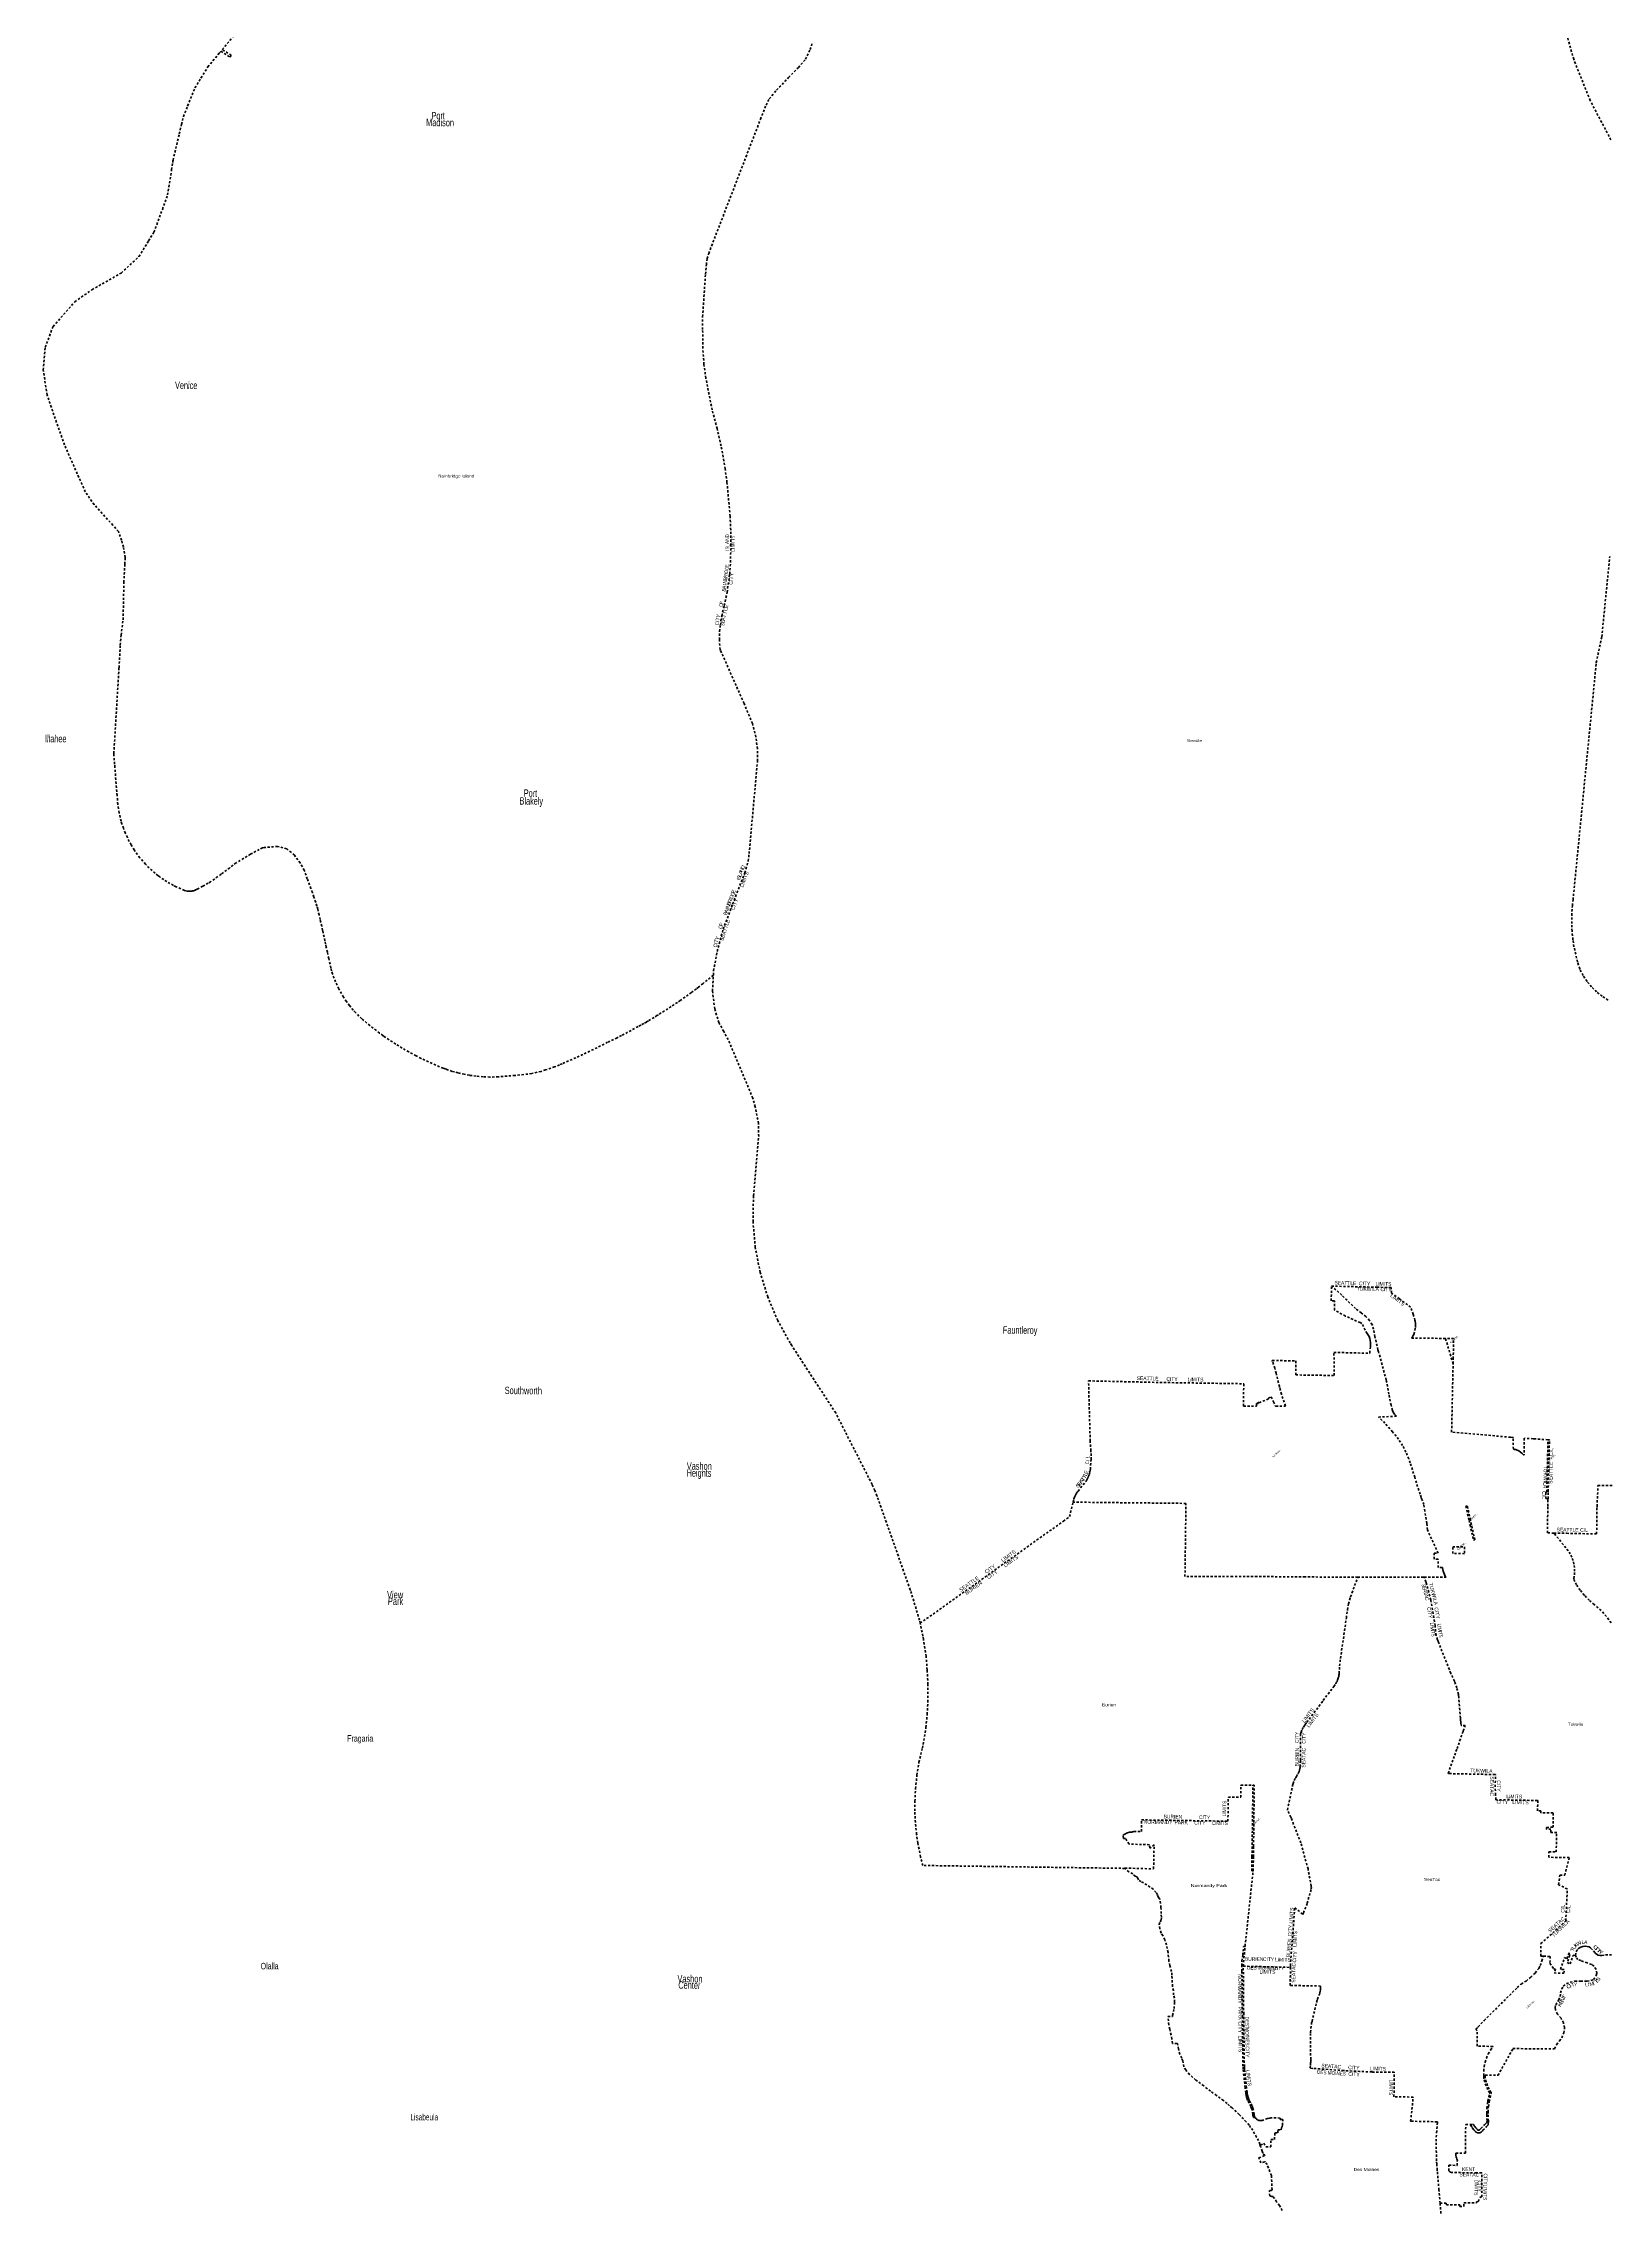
# Model space of a CAD drawing. Header units: feet. Extents: x -903180 to 1023491, y -707744 to 564635.
# Drawn here: x -397339 to -312339, y -35986 to 81711 of the extents above; entities that cross this region are included whole.
import ezdxf
from ezdxf.enums import TextEntityAlignment as Align

# ---------------------------------------------------------------- set-up
doc = ezdxf.new("R2010")
doc.units = ezdxf.units.FT
doc.header["$LTSCALE"] = 80
doc.linetypes.add('SHORT_DASHED', pattern=[2.7, 1.5, -1.2])
doc.layers.add('13', color=7, linetype='SHORT_DASHED', lineweight=40)
for name, color, linetype in [('15', 7, 'Continuous'), ('16', 7, 'Continuous'), ('36', 7, 'Continuous')]:
    doc.layers.add(name, color=color, linetype=linetype)

msp = doc.modelspace()

# ---------------------------------------------------------------- linework, layer by layer
at = {"layer": '13'}
for p, q in [((-387684.08, 81280.62), (-387182.16, 80961.44)), ((-386858.35, 37164.04), (-387023.44, 37036.43)), ((-320689.54, 9941.6), (-321104.73, 11315.32)), ((-332096.79, -22806.35), (-331999.4, -21713.76))]:
    msp.add_line(p, q, dxfattribs=at)
for points in [[(-387182.16, 80961.44), (-387120.72, 81059.27), (-387608.89, 81371.48), (-384163.68, 85524.71), (-383945.91, 85729.51), (-383685.84, 85929.12), (-383406.33, 86100.45), (-383110.44, 86241.62), (-382801.41, 86351.09), (-382482.64, 86427.66), (-382157.61, 86470.49), (-381829.88, 86479.11), (-372003.53, 86237.54), (-371253.8, 86217.92), (-368438.32, 86164.04), (-355007.45, 85896.93), (-354986.13, 85896.5)], [(-312108.03, 76458.2), (-313234.77, 78596.43), (-314131.83, 80840.72), (-314789.39, 83166.49)], [(-387023.44, 37036.43), (-387203.53, 36901.31), (-387667.48, 36556.72), (-387855.72, 36416.09), (-388031.25, 36287.37), (-388242.53, 36135.62), (-388370.4, 36064.11), (-388555.82, 35959.67), (-388667.38, 35895.64), (-388862.34, 35785.51), (-388931.47, 35752.94), (-389007, 35718.55), (-389065.89, 35691.47), (-389075.4, 35686.35), (-389123.31, 35664.4), (-389175.25, 35649.03), (-389218.41, 35638.78), (-389269.62, 35630), (-389327.42, 35623.42), (-389428.37, 35623.42), (-389511.04, 35631.47), (-389596.63, 35649.76), (-389655.05, 35669.71), (-389859.66, 35750.9), (-390107.81, 35863.38), (-390265.07, 35942.88), (-390453.61, 36045.22), (-390631.17, 36149.25), (-390791.81, 36252.44), (-391007.41, 36404.67), (-391103.8, 36476.56), (-391265.29, 36602.58), (-391584.04, 36890.99), (-391778.93, 37087.19), (-392084.99, 37435.65), (-392394.45, 37867), (-392563.54, 38141.03), (-392664.59, 38329.63), (-392769.43, 38538.54), (-392875.11, 38769.44), (-392983.76, 39052.77), (-393064.24, 39287.89), (-393104.35, 39426.45), (-393160.51, 39637.23), (-393214.25, 39883.85), (-393254.9, 40110.68), (-393286.99, 40343.93), (-393305.17, 40567.55), (-393321.75, 40835.04), (-393344.9, 41032.41), (-393447.53, 42359.95), (-393461.97, 42529.8), (-393504.9, 43059.19), (-393502.13, 43119.52), (-393490.72, 43326.95), (-393222.61, 47778.08), (-393150.85, 49007.62), (-393107.8, 49541.88), (-393000.05, 50379.13), (-392957.69, 52416.11), (-392907.18, 53407.2), (-392886.77, 53768.19), (-392985.19, 54341.65), (-393086.65, 54699.46), (-393252.42, 55175.99), (-393553.06, 55516.39), (-394575.38, 56637.06), (-395054.9, 57329.67), (-396187.7, 59885.71), (-397132.39, 62589.34), (-397338.74, 63955.05), (-397233.11, 65193.03), (-396806.29, 66324.07), (-395625.41, 67660.24), (-394692.32, 68318.83), (-393103.22, 69226.18), (-392138.75, 70120.49), (-391613.61, 70972.16), (-391324.82, 71446.84), (-390865.34, 72686.7), (-390577.63, 73466.87), (-390408.67, 74541.98), (-390363.71, 74843.69), (-390304.03, 75226.39), (-390292.88, 75302.61), (-390283.73, 75357.73), (-389948.81, 76785.1), (-389824.91, 77302.36), (-389721.42, 77735.28), (-389492.55, 78303.52), (-389095.45, 79288.23), (-388764.76, 79824.04), (-388393.37, 80425.13), (-387768.35, 81179.03), (-387684.08, 81280.62)], [(-360909.26, 31060.47), (-360909.26, 31060.56), (-360909.25, 31061.07), (-360909.25, 31061), (-360895.75, 31305.18), (-360704.83, 32354.4), (-360377.14, 33552.97), (-359860.06, 34924.42), (-359199.83, 36622.44), (-359010.24, 37266.74), (-358964.7, 37667.11), (-358509.8, 42692.27), (-358510.93, 43365.25), (-358595.08, 43999), (-358784.4, 44742.91), (-359238.84, 45824.7), (-360519.59, 48718.63), (-360531.49, 48757.82), (-360562.79, 48975.56), (-360574.84, 49287.68), (-360566.81, 49740.75), (-360528.65, 50095.14), (-360456.37, 50582.44), (-360313.8, 51150.24), (-360163.22, 51865.06), (-360020.64, 52855.75), (-359974.46, 53490.06), (-359962.41, 54404.29), (-359958.39, 55040.63), (-359996.54, 56007.25), (-360167.23, 57841.88), (-360265.62, 58578.96), (-360488.52, 59829.63), (-360707.4, 60770.17), (-360974.49, 61781.21), (-361315.88, 63511.26), (-361418.3, 64254.42), (-361480.57, 65122.43), (-361490.62, 66151.56), (-361490.63, 66854.43), (-361336.03, 69170.44), (-361287.84, 69679.95), (-361245.66, 70014.27), (-361161.32, 70290.15), (-358347.68, 77582.1), (-358040.39, 78357.43), (-357865.65, 78699.77), (-357472, 79162.87), (-356815.24, 79851.47), (-356287.02, 80401.15), (-355903.39, 80844.12), (-355644.3, 81365.69), (-355523.77, 81760.42)], [(-312261.34, 29710.07), (-312586.4, 29916.33), (-312888.11, 30155.43), (-313163.17, 30424.77), (-313408.58, 30721.38), (-313621.64, 31042.02), (-313789.55, 31363.17), (-313798.86, 31380.98), (-313805.9, 31403.17), (-313923.56, 31774.09), (-314117.57, 32604.9), (-314174.88, 32987), (-314223.68, 33451.43), (-314242.57, 33862.4), (-314240.72, 34304.42), (-314205.03, 34844.98), (-314168.51, 35154.52), (-312909.7, 48015.47), (-312908.4, 48028.69), (-312902.68, 48055.47), (-312605.09, 49449.44), (-312172.76, 53816.98)], [(-360909.26, 31060.47), (-361470.12, 30608.07), (-361715.19, 30406.42), (-361833.76, 30318.43), (-362101.56, 30124.68), (-362445.45, 29872.61), (-362706.33, 29683.81), (-362860.41, 29580.94), (-363202.5, 29357.94), (-363564.1, 29119.54), (-363896.94, 28910.93), (-363976.31, 28862.11), (-364133.99, 28765.52), (-364437.55, 28581.06), (-364547.6, 28514.01), (-364690.33, 28436.29), (-364828.89, 28360.76), (-364859.64, 28343.93), (-365001.34, 28266.42), (-365896.56, 27778.91), (-366138.74, 27659.71), (-366655.37, 27411.04), (-367232.51, 27119.79), (-368391.28, 26573.09), (-368987.1, 26310.02), (-369126.81, 26246.31), (-369280.9, 26184.65), (-369541.32, 26070.59), (-370037.53, 25910.06), (-370279.01, 25832.1), (-370779.36, 25720.72), (-371214.99, 25655.98), (-371697.24, 25608.64), (-372599.52, 25532.6), (-373059.05, 25523.28), (-373420.15, 25537.26), (-373811.53, 25569.89), (-374169.14, 25618.81), (-374452.19, 25671.25), (-374794.66, 25749.32), (-374981.61, 25799.42), (-375103.92, 25833.21), (-375367.17, 25924.1), (-375491.81, 25967.21), (-375596.64, 26006.83), (-375799.33, 26087.23), (-376795.85, 26535.83), (-377071.92, 26679.15), (-377472.63, 26891.22), (-377830.24, 27099.78), (-378177.36, 27308.36), (-378780.75, 27717.35), (-378875.68, 27781.44), (-379060.31, 27915.44), (-379584.49, 28320.94), (-380024.8, 28686.82), (-380367.91, 29032.69), (-380483.38, 29156.9), (-380688.26, 29404.07), (-380850.91, 29628.88), (-381020.16, 29872.47), (-381275.95, 30316.01), (-381454.51, 30697.33), (-381616.03, 31130.58), (-381668.19, 31293.64), (-381703.01, 31446.31), (-381821.37, 31965.14), (-381894.83, 32311.34), (-381953.22, 32591.02), (-381988.75, 32758.36), (-382024.83, 32933.9), (-382119.5, 33349.37), (-382152.94, 33494.61), (-382204.04, 33720.28), (-382284.93, 34085.52), (-382341.77, 34337.03), (-382385.48, 34534.41), (-382412.81, 34667.82), (-382463.1, 34816), (-382528.96, 35015.57), (-382629.53, 35307.54), (-382711.52, 35553.58), (-382791.3, 35770.1), (-382984.79, 36293.89), (-383147.12, 36763.01), (-383372.31, 37163.24), (-383496.93, 37327.27), (-383688.32, 37583.33), (-384103.65, 37935.74), (-384600.36, 38062.01), (-385324.27, 37998.45), (-385423.68, 37989.9), (-385593.95, 37899.66), (-386070.45, 37633.18), (-386858.35, 37164.04)], [(-349663.32, -4164.77), (-349703.63, -3995.91), (-350187.93, -2384.98), (-350193.9, -2365.11), (-350201.05, -2344.98), (-352001.44, 2723.73), (-352005.68, 2743.73), (-352014, 2763.73), (-352117.7, 3013), (-352126.02, 3033), (-352131.67, 3053), (-352275.73, 3379.92), (-354258.28, 7263.96), (-356622.96, 10899.49), (-356635.56, 10918.86), (-356648.68, 10939.49), (-356732.29, 11070.98), (-357408.61, 12287.98), (-357954.02, 13569), (-358362.54, 14900.02), (-358629.68, 16266.45), (-358752.54, 17653.31), (-358730.08, 19025.43), (-358729.75, 19045.43), (-358726.31, 19065.43), (-358444.2, 22300.69), (-358455.01, 23001.89), (-358634.09, 23908.73), (-358762.67, 24375.74), (-360098.46, 27557.79), (-360346.01, 28004.18), (-360605.21, 28482.96), (-360836.73, 29229.33), (-360956.68, 30197.9), (-360909.25, 31059.79), (-360909.26, 31060.47)], [(-341352.38, 2417.46), (-341318.57, 2555.84), (-341315.77, 2575.84), (-341308.85, 2595.84), (-341276.4, 2689.6), (-341225.35, 2798.62), (-341163.18, 2901.7), (-341108.64, 2975.72), (-341078.17, 3019.37), (-340677.03, 3526.34), (-340660.78, 3546.88), (-340648.05, 3566.34), (-340585.46, 3662.01), (-340522.29, 3784.96), (-340472.32, 3913.84), (-340436.1, 4047.23), (-340414.02, 4183.68), (-340412.91, 4194.28), (-340372.49, 4746.46), (-340366, 4938.22), (-340379.58, 5129.6), (-340379.85, 5131.73), (-340386.47, 5211.96), (-340420.42, 5732.22), (-340510.23, 9008.28), (-336628.92, 8922.7), (-332097.13, 8853.81), (-332074.01, 8853.46), (-332074.19, 8833.51), (-332085.02, 7641.36), (-331392.15, 7641.36), (-331370.12, 7641.36), (-331370.45, 7661.36), (-331372.39, 7777.09), (-331292.81, 7777.73), (-331293.57, 7847.07), (-331241.51, 7819.04), (-330700.98, 8035.57), (-330721.16, 8075.18), (-330583.93, 8135), (-330471.63, 7914.61), (-330461, 7893.76), (-330452.56, 7874.61), (-330358.65, 7661.52), (-330349.76, 7641.36), (-330329.83, 7641.36), (-329796.69, 7641.36), (-330022.68, 8286.39), (-330124.77, 8655.41), (-330133.92, 8688.45), (-330135.55, 8695.41), (-330296.62, 9380.33), (-330301.31, 9400.3), (-330306.94, 9420.33), (-330385.38, 9699.45), (-330510.63, 10067.69), (-330521.58, 10097.14), (-330528.99, 10117.05), (-330515.32, 10116.85), (-329244.89, 10098.44), (-329247.66, 9333.17), (-327160.6, 9299.79), (-327166.16, 10557.6), (-325240.85, 10511.66), (-325220.85, 10511.18), (-325219.41, 10531.22), (-325203.79, 10748.41), (-325184.64, 10873.41), (-325175.18, 10984.4), (-325177.36, 11095.76), (-325191.18, 11206.28), (-325216.48, 11314.76), (-325252.97, 11419.99), (-325280.91, 11482.81), (-325364.64, 11592.88), (-325470.62, 11769.74), (-325654.32, 12129.07), (-325736.51, 12173.68), (-326547.81, 12533.65), (-327136.67, 12852.94), (-327136.25, 13352.19), (-327314.09, 13359.2), (-327303.22, 14159.18)], [(-322254.47, -1666.03), (-321098.88, -1665.72), (-321071.07, -1665.71), (-321085.06, -1645.71), (-321112.39, -1606.67), (-321161.98, -1520.41), (-321202.29, -1429.45), (-321232.87, -1334.77), (-321253.38, -1237.41), (-321261.54, -1158.44), (-321263.31, -1141.33), (-321283.61, -1141.14), (-321505.06, -1139.15), (-321501.61, -679.16), (-321721.6, -677.19), (-321719.16, -352.2), (-321496.95, -354.19), (-322082.05, 906.1), (-322081.97, 917.37), (-322123.86, 1264.22), (-322228.16, 1925.26), (-322284.47, 2284.15), (-322377.25, 2539.45), (-322431.46, 2673.92), (-322488.81, 2851.69), (-322774.85, 3767.29), (-323020.37, 4548.08), (-323101.2, 4769.46), (-323254.81, 5140.9), (-323432.74, 5492.76), (-323657.98, 5837.16), (-323784.31, 6001.5), (-323984.97, 6240.72), (-324393.61, 6710.32), (-324746.53, 7042.6), (-323775.99, 7088.84), (-323811.6, 7120.67), (-323871.94, 7193.73), (-323913.22, 7254.09), (-323941.8, 7304.92), (-323983.09, 7403.4), (-324065.59, 7686.17), (-324184.53, 8281.08), (-324323.29, 9054.46), (-324739.59, 10581.4), (-324779.24, 10700.38), (-324937.83, 11414.28), (-325017.13, 11810.89), (-325096.42, 12068.68), (-325235.19, 12286.81), (-325433.43, 12504.95), (-325691.14, 12703.25), (-325988.49, 12941.22), (-326305.67, 13238.67), (-326741.8, 13674.94), (-327303.22, 14159.18)], [(-321104.73, 11315.32), (-322924.03, 11338.58), (-322941.29, 11338.8), (-322925.56, 11358.84), (-322889.02, 11409.2), (-322852.88, 11471.9), (-322823.49, 11538.03), (-322735.62, 11910.41), (-322731.81, 11997.7), (-322737.53, 12128.73), (-322756.92, 12258.44), (-322763.42, 12303.75), (-322853.58, 12631.45), (-323008.06, 13020.5), (-323170.82, 13137.91), (-323604.92, 13474.86), (-324031.04, 13775.51), (-324058.52, 14081.27), (-324807.7, 14099.26), (-327303.22, 14159.18)], [(-320689.54, 9941.6), (-320684.42, 10173.79), (-320683.98, 10193.79), (-320683.53, 10213.79), (-320659.38, 11309.62), (-321104.73, 11315.32)], [(-315534.2, 5808.61), (-316292.78, 5859.68), (-316309.86, 5860.83), (-316332.78, 5862.02), (-316824.12, 5887.41), (-316832.19, 5001.88), (-316832.39, 4980.72), (-316854.44, 4993.14), (-316861.54, 4997.14), (-316889.75, 5016.96), (-316915.74, 5039.62), (-316921.25, 5045.54), (-316938.46, 5064.06), (-316960.17, 5082.93), (-317023, 5137.54), (-317108.11, 5198.13), (-317128.32, 5212.52), (-317148.11, 5222.59), (-317209.29, 5249.41), (-317275.94, 5270.64), (-317344.43, 5284.78), (-317394.04, 5289.7), (-317412.84, 5291.56), (-317413.31, 5311.68), (-317427.55, 5916.47), (-317428.01, 5936.11), (-317453.31, 5937.82), (-317567.28, 5945.49), (-320771.4, 6227.61), (-320689.54, 9941.6)], [(-315529.32, 2604.71), (-315549.41, 2605.26), (-315639.55, 2607.71), (-315648.73, 2976.35), (-315594.11, 2975.52), (-315534.2, 5808.61)], [(-315529.32, 2604.71), (-315520.07, 2981.72), (-315519.76, 2994.42), (-315451.34, 5784.17), (-315450.88, 5803), (-315488.18, 5805.52), (-315534.2, 5808.61)], [(-349663.32, -4164.77), (-341877.48, 1384.6), (-341544, 1633.34), (-341352.38, 2417.46)], [(-325876.09, -1668.17), (-328734.27, -1646.09), (-331343.68, -1625.45), (-332678.34, -1626.95), (-335268.06, -1629.81), (-335214.63, 2350.11), (-341352.38, 2417.46)], [(-315206.05, 736.96), (-315565.19, 744.21), (-315539.22, 2201.03), (-315529.9, 2581.08), (-315529.32, 2604.71)], [(-315206.05, 736.96), (-314520.25, 723.13), (-312887.47, 690.18), (-312866.3, 2143.42), (-312865.87, 2172.94), (-312865.39, 2183.42), (-312812.18, 3316.88), (-310778.54, 3355.45)], [(-312100.35, -4149.46), (-312352.06, -3797.86), (-312639.14, -3474.49), (-312963.56, -3178.98), (-313012.32, -3143.26), (-313284.31, -2917.21), (-313533.82, -2661.07), (-313556.2, -2637.28), (-313780.79, -2369.21), (-313976.14, -2079.14), (-314140.65, -1769.2), (-314129.77, -1724.05), (-314096.57, -1531.42), (-314083.67, -1336.38), (-314091.24, -1141.06), (-314119.18, -947.61), (-314167.19, -758.13), (-314234.75, -574.71), (-314321.1, -399.35), (-314425.31, -233.98), (-315206.05, 736.96)], [(-329297.17, -19625.89), (-328848.29, -19995.85), (-328836.34, -19947.53), (-328832.58, -19932.32), (-328823.12, -19907.53), (-328621.76, -19380.29), (-328401.52, -18598.78), (-328399.04, -18578.36), (-328397.21, -18535.79), (-328399.83, -18493.27), (-328406.88, -18451.26), (-328577.8, -17521.46), (-328967.26, -16101.92), (-329495.16, -14750.86), (-329502.95, -14730.9), (-329511.95, -14710.86), (-329692.97, -14307.39), (-329425.39, -13024.07), (-329420.94, -13002.73), (-329415.81, -12984.07), (-329386.18, -12876.34), (-329325.83, -12716.4), (-329259.95, -12585.29), (-329248.67, -12562.84), (-329239.24, -12545.29), (-329209.39, -12489.72), (-329130.79, -12344.53), (-329119.84, -12324.31), (-329108.51, -12304.53), (-329103.33, -12295.5), (-329067.81, -12221.75), (-329040.19, -12144.7), (-329020.78, -12065.18), (-329012.8, -12006.28), (-329009.84, -11984.47), (-329008.88, -11966.28), (-328989.44, -11598.09), (-328978.78, -10176.38), (-328978.69, -10163.77), (-328970.08, -10136.38), (-328954.39, -10086.46), (-328897.34, -9944.45), (-328825.76, -9809.18), (-328754.04, -9702.39), (-328740.5, -9682.22), (-328725.74, -9662.39), (-328641.18, -9548.76), (-327851.39, -8495.26), (-327749.41, -8359.14), (-327177.81, -7594.7), (-327073.54, -7449.37), (-327058.95, -7429.03), (-327046.07, -7409.37), (-327024.92, -7376.08), (-326999.41, -7324.75), (-326986.85, -7291.04), (-326979.37, -7270.96), (-326973.02, -7251.04), (-326937.49, -7139.55), (-326924.75, -7099.55), (-326909.39, -7050.54), (-326895.68, -6982.68), (-326891.03, -6933.76), (-326889.16, -6914.12), (-326887.93, -6893.76), (-326863.22, -6485.11), (-326812.57, -6073.97), (-326492.46, -3875.49), (-326439.82, -3475.61), (-326437.19, -3455.64), (-326433.57, -3435.61), (-326374.92, -3111.19), (-326269.94, -2745.31), (-326262.77, -2725.44), (-325968.81, -1911.98), (-325876.09, -1668.17)], [(-325876.09, -1668.17), (-322326.83, -1666.49), (-322274.47, -1666.47), (-322254.47, -1666.03)], [(-315791.21, -22265.46), (-315815.31, -22263.98), (-315921.05, -22260.99), (-315913.79, -21576.44), (-314564.56, -20340.41), (-314481.17, -18608.65), (-314954.27, -18376.89), (-314887.81, -17850.11), (-314624.16, -17858.61), (-314373.27, -16904.21), (-315488.48, -16885.85), (-315481.75, -16590.68), (-315084.49, -16596.68), (-315058.98, -15537.8), (-315369.41, -15529.3), (-315371.54, -15359.2), (-315611.81, -15359.2), (-315611.16, -15258.01), (-315256.89, -15256.94), (-315255.66, -14477.86), (-315919.05, -14475.74), (-315915.58, -14354.52), (-316096.38, -14352.39), (-316087.56, -13818.91), (-316089.04, -13798.91), (-316109.04, -13798.55), (-318365.32, -13758.13), (-318384.59, -13496.57), (-318397.98, -13061.29), (-318385.82, -12414.94), (-318385.36, -12390.65), (-318405.44, -12390.22), (-320938.34, -12336.5), (-320958.27, -12336.08), (-320951.34, -12316.08), (-320814.22, -11920.58), (-320604.65, -11330.62), (-320477.66, -10973.14), (-320151.22, -10054.21), (-320141.73, -10027.49), (-320136.9, -10014.21), (-320027.67, -9714.02), (-320219.06, -9719.82), (-320238.66, -9720.42), (-320243.87, -9700.43), (-320265.23, -9600.97), (-320274.99, -9509.91), (-320276.65, -9494.36), (-320278.78, -9469.91), (-320292.17, -9316.05), (-320383.48, -8161.73), (-320384.89, -8143.85), (-320388.55, -8121.73), (-320403.14, -8033.46), (-320486.35, -7681.4), (-320599.96, -7356.94), (-320606.15, -7339.25), (-320616.47, -7316.94), (-320814.28, -6889.39), (-321489.95, -5199.42), (-321501.23, -5160.3), (-321508.75, -5139.92), (-321536.89, -5063.64), (-321603.74, -4830.19), (-321642.3, -4611), (-321670.04, -4294.76), (-321767.88, -3649.4), (-321901.42, -2948.84), (-321905.11, -2929.45), (-321909.26, -2908.84), (-321952.03, -2696.11), (-322152.54, -1962.32), (-322157.72, -1943.36), (-322165.07, -1922.32), (-322247.48, -1686.46), (-322254.47, -1666.03)], [(-338535.48, -17488.12), (-349521.76, -17330.61), (-349639.88, -16863.14), (-349790.48, -16106.98), (-349856.53, -15633.71), (-349925.22, -14988.59), (-349959.37, -14365.08), (-349946.36, -13841.12), (-349918.4, -13155.62), (-349839.35, -12420.01), (-349728.38, -11719.37), (-349546.07, -10939.4), (-349497.19, -10755.65), (-349351.87, -9827.63), (-349283.36, -9117.26), (-349247.51, -8440.87), (-349242.23, -7483.77), (-349283.36, -6698.34), (-349344.81, -5960.37), (-349487.09, -5039.4), (-349521.84, -4865.52), (-349601.31, -4441.73), (-349663.32, -4164.77)], [(-338535.48, -17488.12), (-338553.56, -17472.6), (-338535.48, -17473.07), (-336972.17, -17513.83), (-336946.76, -16200.43), (-337172.73, -16389.18), (-337196.14, -16201.61), (-338302.69, -16167.97), (-338499.5, -15863.2), (-338604.09, -15857.71), (-338644.79, -15692.09), (-338627.58, -15682.67), (-338565.46, -15648.65), (-338499.2, -15603.51), (-338447.79, -15576.2), (-338393.81, -15554.41), (-338337.85, -15538.39), (-338280.51, -15528.3), (-338274, -15527.55), (-338219.55, -15524.2), (-338165.74, -15515.18), (-338113.18, -15500.59), (-338105.74, -15498.04), (-338043.59, -15484.66), (-337637.12, -15478.31), (-337633.24, -14850.53), (-332934.48, -14925.39), (-332909.2, -13610.44), (-332231.48, -13622.7), (-332228.7, -12961.68), (-331576.59, -12966.38)], [(-331561.8, -17616.09), (-331637.94, -17613.33), (-331626.96, -16855.83), (-331602.27, -15372.39), (-331576.59, -12966.38)], [(-331561.8, -17616.09), (-331544.56, -16854.76), (-331537.95, -16286.34), (-331501.59, -12967.2), (-331576.59, -12966.38)], [(-331180.5, -32546.45), (-331188.71, -32525.58), (-331205.29, -32483.41), (-331268.83, -32287.22), (-331370.67, -32094.52), (-331488.76, -31911.66), (-331582.55, -31719.07), (-331697.08, -31568.47), (-331773.77, -31444.58), (-331942.25, -31267.05), (-332318.79, -30865.13), (-332709.94, -30499.25), (-332851.35, -30396.59), (-332968.31, -30274.15), (-333179.23, -30108.11), (-333553.51, -29827.02), (-333878.17, -29592.94), (-334248.49, -29315.94), (-334680.51, -28991.76), (-335020.2, -28684.99), (-335226.03, -28446.54), (-335330.12, -28269.91), (-335391.93, -27954.95), (-335442.03, -27803.25), (-335547.57, -27588.35), (-335623.94, -27305.4), (-335668.71, -27025.04), (-335671.14, -27006.77), (-335691.37, -27006.78), (-335943.62, -27006.96), (-335977.51, -26756.23), (-336096.34, -26228.39), (-336148.15, -25993.37), (-336191.85, -25541.75), (-335958.77, -25534.44), (-335938.78, -25533.81), (-335938.22, -25513.61), (-335937.37, -25482.91), (-335857.46, -25111.55), (-335832.2, -24761.57), (-335837, -24540.03), (-335884.74, -24364.19), (-335899.49, -24134.46), (-335942.41, -23904.33), (-335977.7, -23291.76), (-335998.93, -23092.14), (-336084.85, -22774.83), (-336143.64, -22528.37), (-336185.03, -22056.65), (-336273.59, -21644.68), (-336362.17, -21371.63), (-336471.47, -21138.55), (-336564.08, -21002.36), (-336635.2, -20773.85), (-336669.95, -20535.78), (-336617.66, -20401.62), (-336553.68, -20293.79), (-336551.32, -20132.75), (-336556.66, -19947.44), (-336575.99, -19618.99), (-336598.79, -19389.14), (-336641.8, -19165.05), (-336714.81, -19065.37), (-336761.13, -18929.82), (-336839.65, -18793.82), (-336990.08, -18620.58), (-337161.46, -18503.41), (-337660.25, -18202.46), (-337793.9, -18120.05), (-337834.68, -18018.81), (-337889.94, -17943.53), (-337974.07, -17916.18), (-338111.16, -17793.45), (-338316.75, -17675.81), (-338535.48, -17488.12)], [(-331999.4, -21713.76), (-331563.93, -17636.06), (-331561.8, -17616.09)], [(-329537.23, -22869.8), (-329537.65, -22784.55), (-329297.17, -19625.89)], [(-331455.96, -31034.04), (-331475.36, -31032.5), (-331517.75, -31031.73), (-331537.27, -31031.38), (-331545.84, -31011.37), (-331553.56, -30993.35), (-331566.95, -30950.54), (-331575.79, -30906.56), (-331581.9, -30858.22), (-331636.42, -30569.77), (-331689.7, -30427.18), (-331774.32, -30252.45), (-331803.81, -30203.52), (-331864.53, -30083.38), (-331912.35, -29957.55), (-331946.75, -29827.4), (-331967.37, -29694.38), (-331995.59, -29413.98), (-332104.65, -28404.59), (-332115.19, -28243.75), (-332147.52, -25569.49), (-332170.4, -23079.39), (-332179.47, -22857.51), (-332180.72, -22781.9), (-332167.68, -22528.34), (-332127.41, -22206.17), (-332080.35, -21748.57), (-332078.21, -21727.81), (-332058.29, -21729.41), (-332024.08, -21732.15), (-332001.56, -21733.96), (-331999.4, -21713.76)], [(-319748.46, -31417.43), (-319736.26, -31437.42), (-319662.48, -31558.34), (-319649.12, -31580.24), (-319637.26, -31598.34), (-319631.11, -31607.73), (-319555.81, -31707.41), (-319470.51, -31798.68), (-319464.69, -31804.61), (-319446.51, -31820.72), (-319426.74, -31834.84), (-319405.6, -31846.81), (-319383.32, -31856.52), (-319360.16, -31863.84), (-319336.35, -31868.69), (-319312.17, -31871.04), (-319287.88, -31870.84), (-319263.74, -31868.11), (-319240.01, -31862.86), (-319216.97, -31855.17), (-319209.16, -31850.43), (-319163.7, -31818.9), (-319121.77, -31782.78), (-319106.22, -31766.25), (-319091.89, -31751.02), (-319067.86, -31726.25), (-318873.7, -31526.13), (-318816.3, -31467.09), (-318798.13, -31448.4), (-318792.23, -31427.09), (-318791.71, -31425.22), (-318777.37, -31356.03), (-318770.35, -31285.72), (-318770.71, -31215.06), (-318786.09, -30817.17), (-318787.07, -30735.26), (-318771.16, -30448.19), (-318725.34, -30164.36), (-318622.01, -29698.14), (-318618.58, -29682.68), (-318633.54, -29658.14), (-318732.09, -29493.81), (-318821.44, -29301.77), (-318890.22, -29101.44), (-318937.69, -28895.02), (-318949.98, -28752.01), (-318951.7, -28732.03), (-318933.99, -28732.15), (-318248.32, -28736.97), (-317434.79, -27285.09), (-315171.8, -27298.25), (-315067.22, -27072.49), (-314905.63, -26859.86), (-314786.56, -26698.27), (-314667.49, -26434.61), (-314633.47, -26153.94), (-314693, -25890.29), (-314820.58, -25635.14), (-315007.69, -25414.01), (-315126.76, -25175.87), (-315143.77, -25056.8), (-315109.75, -24903.71), (-314948.15, -24640.05), (-314871.61, -24452.94), (-314846.09, -24257.32), (-314786.56, -24044.7), (-314701.51, -23891.61), (-314522.9, -23764.03), (-314327.28, -23670.48), (-314063.63, -23627.95), (-313757.45, -23627.95), (-313408.74, -23619.45), (-313196.12, -23576.92), (-313060.04, -23534.4), (-312903.22, -23305.28), (-312881.43, -23185.69), (-312915.45, -22981.57), (-313026.55, -22801.35), (-313153.59, -22709.41), (-313400.24, -22624.36), (-313612.86, -22547.81), (-313748.94, -22496.78), (-313902.03, -22437.25), (-314004.09, -22318.18), (-314040.51, -22219.56)], [(-319748.46, -31417.43), (-319596.03, -31418.07), (-319574.86, -31418.15), (-319562.03, -31438.15), (-319536.46, -31478.01), (-319523.13, -31498.78), (-319509.48, -31518.01), (-319460.44, -31587.06), (-319388.24, -31669.02), (-319384.19, -31673.03), (-319363.76, -31693.24), (-319344.19, -31708.53), (-319341.84, -31709.96), (-319333.34, -31713.99), (-319324.46, -31717.11), (-319315.31, -31719.28), (-319305.98, -31720.49), (-319302.43, -31720.57), (-319282.18, -31719.16), (-319262.43, -31704.9), (-319249.88, -31695.84), (-319220.34, -31669.41), (-319216.78, -31665.55), (-319198.12, -31645.33), (-319178.95, -31625.55), (-318981.3, -31421.63), (-318899.5, -31337.48), (-318879.61, -31317.01), (-318863.96, -31297.48), (-318863.92, -31297.42), (-318857.7, -31286.5), (-318852.65, -31274.98), (-318848.83, -31263), (-318846.29, -31250.69), (-318845.41, -31241.79), (-318845.4, -31222.04), (-318846.19, -31201.79), (-318860.29, -30839.18), (-318861.06, -30819.25), (-318860.55, -30799.18), (-318853.53, -30523.92), (-318815.17, -30231.06), (-318802.65, -30168.54), (-318798.64, -30148.5), (-318794.22, -30128.54), (-318702.68, -29715.54), (-318698.69, -29697.54), (-318711.52, -29675.54), (-318810.47, -29505.76), (-318900.64, -29305.46), (-318969.37, -29096.83), (-319007.95, -28924.12), (-319011.95, -28906.22), (-319013.91, -28884.12), (-319025.76, -28750.32), (-319026.42, -28507.64), (-319001.71, -28266.22), (-318951.9, -28028.71), (-318877.54, -27797.7), (-318779.43, -27575.74), (-318658.66, -27365.24), (-318529.56, -27186.51), (-318515.13, -27166.54), (-318537.03, -27166.18), (-319377.46, -27152.36), (-319375.77, -26314.25), (-319454.52, -26246.66), (-319362.62, -26135.85), (-319344.43, -26113.81), (-319327.16, -26095.85), (-319003.97, -25759.66), (-317203.61, -23972.05), (-317022.32, -23807.92), (-317002.28, -23789.78), (-316982.32, -23777.11), (-316724.57, -23612.09), (-316468.4, -23407.38), (-316235.04, -23177.01), (-316043.01, -22942.99), (-316029.34, -22926.33), (-316018.07, -22902.99), (-315952.9, -22768.09), (-315858.89, -22521.01), (-315796.27, -22284.55), (-315791.21, -22265.46)], [(-315791.21, -22265.46), (-315775.31, -22265.88), (-315412.48, -22275.38), (-315426.29, -22646.41), (-315212.95, -22966.86), (-315113.73, -22971.72), (-315200.38, -23172.12), (-314661.37, -23192.32), (-314653.68, -22986.78), (-314851.15, -22975.98), (-314624.7, -22338.1), (-314500.85, -22396.04), (-314388.16, -22081.36), (-314348.45, -22211.87), (-314485.97, -22598.04), (-314328.63, -22677.77), (-314167.25, -22208.37), (-314040.51, -22219.56)], [(-314040.51, -22219.56), (-313993.73, -22028.2), (-313932.07, -21904.88), (-313849.15, -21819.83), (-313749.21, -21766.67), (-313638.65, -21734.78), (-313517.45, -21722.02), (-313398.38, -21726.27), (-313298.45, -21760.29), (-313192.13, -21843.22), (-313056.05, -21964.41), (-312975.25, -22072.85), (-312890.2, -22149.4), (-312794.52, -22208.93), (-312690.34, -22217.44), (-312598.65, -22216.11), (-312405.42, -22191.92), (-311137.45, -22176.27)], [(-331455.96, -31034.04), (-331464.65, -31012.86), (-331482.03, -30970.48), (-331483.25, -30967.25), (-331494.29, -30931.93), (-331497.57, -30915.64), (-331501.54, -30895.87), (-331504.1, -30875.64), (-331507.58, -30848.17), (-331560.82, -30566.42), (-331564.05, -30549.37), (-331572.62, -30526.42), (-331620.58, -30398.06), (-331700.85, -30232.31), (-331708.82, -30215.87), (-331723.02, -30192.31), (-331738.74, -30166.24), (-331795.91, -30053.1), (-331840.94, -29934.61), (-331873.34, -29812.05), (-331889.66, -29706.79), (-331892.75, -29686.83), (-331894.77, -29666.79), (-331920.99, -29406.2), (-332027.92, -28416.53), (-332029.97, -28397.53), (-332031.46, -28376.53), (-332038.66, -28275.11), (-332038.58, -28275.11), (-332074.92, -25403.45), (-332096.79, -22806.35), (-329537.23, -22869.8), (-329541.75, -23852.29)], [(-321395.95, -35691.81), (-321459.59, -34963.32), (-321551.18, -33928.48), (-321552.82, -33909.88), (-321554.01, -33888.48), (-321569.95, -33601.7), (-321571, -33582.85), (-321572.9, -33561.7), (-321589.01, -33382.81), (-321618.16, -32320.79), (-321590.56, -31858.43), (-321537.7, -31281.55), (-321536.06, -31260.44), (-321556.15, -31260.04), (-322977.78, -31231.97), (-322997.21, -31231.58), (-322857.7, -29919.66), (-323905.64, -29898.98), (-323885.17, -28571.96), (-325062.92, -28556.42), (-325088.83, -28556.08), (-325102.92, -28555.4), (-326588.92, -28483.43), (-326608.14, -28482.5), (-326628.92, -28481), (-328320.34, -28358.66), (-328470.53, -28347.83), (-328462.9, -28313.57), (-328439.95, -28166.11), (-328433.53, -28037.09), (-328432.53, -28017.05), (-328432.59, -27997.09), (-328432.97, -27870.69), (-328440.65, -26436.08), (-328440.77, -26415.04), (-328439.73, -26396.08), (-328428.21, -26184.83), (-328388.75, -25922.04), (-328385.58, -25900.89), (-328380.61, -25882.04), (-328360.45, -25805.46), (-328113.6, -24772.98), (-328073.77, -24637.81), (-328067.27, -24615.75), (-328060.42, -24597.81), (-327957.74, -24328.89), (-327950.76, -24310.61), (-327943.39, -24288.89), (-327931.19, -24252.94), (-327910.97, -24169.82), (-327899.54, -24085.04), (-327897.04, -23999.53), (-327893.98, -23882.43), (-329541.75, -23852.29)], [(-331180.5, -32546.45), (-331160.84, -32534.87), (-330983.1, -32430.15), (-330865.96, -32626), (-330598.05, -32626), (-330597.62, -32222.14), (-330398.18, -32222.01), (-330381.17, -31864.8), (-330219.57, -31864.8), (-330215.32, -31698.95), (-330031.4, -31704.27), (-330030.04, -31667.59), (-330029.29, -31647.47), (-330027.62, -31627.59), (-330023.99, -31584.48), (-329975.44, -31518.12), (-329959.25, -31446.91), (-329952.86, -31138.44), (-330000.35, -31136.08), (-330093.5, -31132.91), (-330093.06, -31057.54), (-330559.53, -31049.09), (-330577.99, -31048.76), (-330599.53, -31051.33), (-330657.35, -31058.25), (-330736.02, -31076.16), (-330745.4, -31078.83), (-330776.02, -31089.32), (-331023.32, -31174.06), (-331027.41, -31175.46), (-331063.32, -31186.38), (-331068.42, -31187.93), (-331105.69, -31195.12), (-331143.51, -31198.36), (-331181.46, -31197.64), (-331219.12, -31192.95), (-331256.09, -31184.36), (-331281, -31175.73), (-331298.84, -31168.95), (-331321, -31156.08), (-331337.75, -31146.36), (-331375.94, -31118.47), (-331411, -31086.75), (-331441.37, -31052.86), (-331455.96, -31034.04)], [(-321395.95, -35691.81), (-321168.91, -35686.96), (-321073.83, -35685.95), (-321056.82, -35767.81), (-320326.99, -35777.9), (-320326.99, -35867.2), (-320107.98, -35867.2), (-320102.13, -35660.5), (-319442.04, -35664.15), (-319412.57, -35664.16), (-319412.32, -35614.14), (-319321.92, -35595.32), (-319194.93, -35347.82), (-319135.99, -35348.16), (-319129.5, -34039.22), (-319414.83, -34035.44), (-320762.88, -34022.68), (-320776.91, -34020.55), (-320798.73, -34015.3), (-320819.87, -34007.81), (-320840.11, -33998.14), (-320859.24, -33986.41), (-320877.03, -33972.75), (-320893.3, -33957.3), (-320907.86, -33940.24), (-320920.56, -33921.75), (-320913.31, -33624.54), (-320468.92, -33633.04), (-320459.28, -33328.73), (-320460.9, -33325.53), (-320482.12, -33284.89), (-320507.66, -33223.28), (-320526.62, -33159.33), (-320538.78, -33093.76), (-320544.03, -33027.28), (-320542.3, -32960.61), (-320019.75, -32964.87), (-320004.53, -31416.34), (-319748.46, -31417.43)], [(-329986.09, -36090.4), (-330124.87, -35808.59), (-330285.01, -35611.04), (-330397.03, -35426.25), (-330479.85, -35330.78), (-330544.08, -35323.9), (-330660.74, -35291.68), (-330681.71, -35053.22), (-330676.85, -35017.64), (-330650.37, -34995.86), (-330589.91, -34990.67), (-330539.51, -34985.33), (-330535.01, -34953.18), (-330560.67, -34232.03), (-330567.89, -34175.55), (-330804.81, -33586.33), (-330904.68, -33448.03), (-330919.12, -33428.03), (-330939.12, -33434.21), (-331141.63, -33496.84), (-331256.32, -33223.87), (-330930.42, -33086.53), (-330928.3, -33085.27), (-331043.21, -32960.85), (-331071.89, -32857.76), (-331143.19, -32641.33), (-331172.98, -32565.58), (-331180.5, -32546.45)], [(-321329.19, -36456.06), (-321395.95, -35691.81)]]:
    msp.add_lwpolyline(points, dxfattribs=at)
for points in [[(-319580.51, 358.61), (-319507.39, 375.28), (-319691.46, 1191.93), (-319747.34, 1439.83), (-319914.33, 2180.7), (-319918.84, 2200.7), (-319938.64, 2200.67), (-319995.69, 2200.6), (-319820.5, 1423.34), (-319764.62, 1175.44)], [(-320712.9, -2.74), (-320067.07, -9.92), (-320067.97, -383.96), (-320712.9, -375.88)]]:
    msp.add_lwpolyline(points, close=True, dxfattribs=at)

# ---------------------------------------------------------------- texts
at = {"layer": '15'}
for s, rotation, width, p in [('D', 92.26, 0.65, (-360050.79, 54949.09)), ('A', 89.638, 0.85, (-360050.99, 54579.11)), ('N', 89.638, 0.75, (-360049.66, 54764.6)), ('S', 89.245, 0.5, (-360046.16, 54277.44)), ('L', 89.638, 0.75, (-360043.77, 54415.06)), ('D', 85.836, 0.65, (-360103.12, 53005.14)), ('G', 85.836, 0.65, (-360083.49, 53172.93)), ('E', 89.245, 0.65, (-360071.65, 53320.02)), ('B', 78.104, 0.85, (-360231.18, 51983)), ('N', 81.81, 0.9, (-360168.47, 52430.65)), ('B', 81.81, 0.75, (-360155.53, 52588.27)), ('R', 81.81, 0.8, (-360138.29, 52745.88)), ('O', 75.905, 0.8, (-360387.4, 51154.78)), ('F', 78.104, 0.9, (-360358.99, 51284.42)), ('C', 83.854, 0.7, (-360603.07, 50158.07)), ('L', 70.603, 1.25, (-359373.54, 36464.73)), ('A', 68.511, 1.3, (-359321.03, 36604.54)), ('N', 73.511, 1.05, (-359272.88, 36750.51)), ('E', 68.753, 1.1, (-359715.12, 35576.2)), ('S', 73.603, 0.8, (-359422.68, 36338.43)), ('A', 69.342, 1.25, (-360104.72, 34518.32)), ('N', 68.753, 1.15, (-360019.95, 34769.01)), ('R', 68.753, 1.05, (-359916.28, 35051.47)), ('T', 74.709, 1.15, (-360654.05, 32888.96)), ('Y', 69.342, 1.15, (-360607.37, 33035.86)), ('O', 69.342, 0.95, (-360427.47, 33650.52)), ('F', 69.342, 1.1, (-360377.66, 33780.17)), ('C', 74.709, 0.9, (-360703.69, 32645.28))]:
    msp.add_text(s, height=201.2, rotation=rotation, dxfattribs=dict(at, width=width)).set_placement(p, align=Align.CENTER)
for s, rotation, p in [('I', 89.245, (-360048.85, 54163.5)), ('A', 81.81, (-360220.08, 52136.87)), ('I', 81.81, (-360194.27, 52281.62)), ('I', 85.836, (-360118.45, 52875.95)), ('Y', 75.905, (-360543.86, 50560.64)), ('I', 81.563, (-360591.25, 50283.23)), ('T', 81.563, (-360573.11, 50408.53)), ('D', 69.827, (-359215.22, 36901.7)), ('D', 68.753, (-359828.06, 35281.37)), ('G', 68.753, (-359763.86, 35434.96)), ('I', 73.603, (-359451.42, 36240.87)), ('B', 69.342, (-360154.52, 34382.49)), ('I', 68.753, (-360065.61, 34640.14)), ('B', 68.753, (-359968.12, 34919.5)), ('I', 68.753, (-359870.62, 35164.87)), ('I', 74.709, (-360672.7, 32762.48))]:
    msp.add_text(s, height=201.2, rotation=rotation, dxfattribs=at).set_placement(p, align=Align.CENTER)
for s, height, rotation, width, p in [('S', 201.2, 89.756, 0.45, (-359752.61, 54823.19)), ('L', 201.2, 89.377, 0.75, (-359752.66, 54070.81)), ('M', 201.2, 89.491, 0.7, (-359749.67, 54328.69)), ('T', 201.2, 89.689, 0.8, (-359746.93, 54647.42)), ('C', 201.2, 82.694, 0.75, (-359880.17, 52272.36)), ('T', 201.2, 82.934, 0.95, (-359840.72, 52556.04)), ('Y', 201.2, 83.826, 0.85, (-359821.99, 52730.48)), ('T', 201.2, 77.013, 1.1, (-360250.11, 50474.05)), ('T', 201.2, 76.199, 1.1, (-360211.16, 50650.09)), ('L', 201.2, 75.544, 1.1, (-360173.15, 50835.59)), ('E', 201.2, 76.331, 0.9, (-360137.29, 50977.05)), ('S', 201.2, 83.266, 0.6, (-360315.27, 50042.63)), ('E', 201.2, 82.477, 0.8, (-360301.08, 50174.94)), ('LIMITS', 201.2, 69.293, 0.9, (-359292.59, 35814.06)), ('CITY', 201.2, 69.293, 0.95, (-359769.79, 34578.02)), ('SEATTLE', 201.2, 72.293, 0.85, (-360369.97, 32897.38)), ('SEATTLE', 200, 358.625, 0.8, (-327141.7, 14247.35)), ('CITY', 200, 358.625, 0.85, (-325809.26, 14207.11)), ('LIMITS', 200, 358.825, 0.8, (-324906.32, 14189.98)), ('TUKWILA', 200, 358.954, 0.85, (-325930.85, 13912.59)), ('CITY', 200, 359.478, 0.8, (-324639.58, 13887.3)), ('SEATTLE', 200, 358.65, 0.8, (-337892.71, 9055.31)), ('CITY', 200, 359.07, 0.8, (-336276.3, 9011.34)), ('LIMITS', 200, 359.07, 0.8, (-335124.84, 8990.45)), ('L', 200, 84.982, 0.85, (-340473.48, 4790.47)), ('C/L', 200, 88.563, 0.95, (-315259.11, 4926.04)), ('E', 200, 50.564, 1.55, (-341004.51, 3259.98)), ('A', 200, 51.953, 1.7, (-340910.96, 3373.73)), ('T', 200, 54.729, 1.65, (-340812.38, 3507.67)), ('T', 200, 60.087, 1.5, (-340711.78, 3647.23)), ('L', 200, 65.382, 1.35, (-340623.16, 3803.71)), ('C', 200, 88.74, 0.65, (-340480.16, 4478.45)), ('TUKWILA', 200, 269.053, 0.85, (-315759.86, 4388.29)), ('SEATTLE', 200, 89.053, 0.8, (-315290.18, 3415.01)), ('S', 200, 51.073, 1.35, (-341077.27, 3169.9)), ('C/L', 200, 271.427, 0.95, (-315854.33, 3012.97)), ('SEATTLE', 200, 358.844, 0.8, (-315064.4, 828.43)), ('C/L', 200, 358.844, 0.95, (-313786.79, 808.04)), ('BURIEN     CITY      LIMITS', 201.1, 35.484, 1.05, (-347138.36, -2634.64)), ('S', 200, 278.618, 0.65, (-322403.11, -2056.31)), ('E', 200, 284.368, 0.95, (-322375.36, -2178.33)), ('A', 200, 284.368, 1.1, (-322336.2, -2314.23)), ('TUKWILA', 200, 284.737, 0.9, (-322008.4, -2005.98)), ('T', 200, 284.368, 1.1, (-322303.33, -2461.12)), ('A', 200, 284.368, 1.1, (-322266.1, -2594.83)), ('C', 200, 284.368, 0.85, (-322224.18, -2758.48)), ('CITY', 200, 280.792, 0.9, (-322117.63, -3301)), ('CITY', 200, 280.245, 0.9, (-321713.08, -3317.92)), ('L', 200, 277.437, 0.95, (-321953.65, -4138.52)), ('M', 200, 277.437, 0.85, (-321926.23, -4348.61)), ('L', 200, 277.437, 0.95, (-321551.17, -4197.08)), ('M', 200, 277.437, 0.85, (-321523.75, -4407.17)), ('S', 200, 279.22, 0.65, (-321871.13, -4754.01)), ('S', 200, 279.22, 0.65, (-321468.65, -4812.57)), ('CITY', 200, 89.57, 0.8, (-329090.08, -10673.8)), ('CITY', 200, 89.57, 0.8, (-328700.66, -10713.26)), ('BURIEN', 200, 89.57, 0.8, (-329078.57, -11947.47)), ('SEATAC', 200, 89.57, 0.8, (-328718.72, -12011.6)), ('TUKWILA', 200, 358.785, 0.85, (-319759.52, -12266.85)), ('SEATAC', 200, 268.999, 0.8, (-318667.72, -12482.89)), ('CITY', 200, 269.762, 0.8, (-318306.78, -12701.24)), ('LIMITS', 200, 89.087, 0.8, (-333033.81, -14667.14)), ('LIMITS', 200, 358.974, 0.8, (-317798.32, -13673.46)), ('NORMANDY', 200, 359.087, 0.8, (-337507.61, -15062.69)), ('BURIEN', 200, 359.087, 0.8, (-336429.6, -14770.06)), ('PARK', 200, 359.087, 0.8, (-335837.12, -15092.02)), ('CITY', 200, 359.087, 0.8, (-334763.5, -15112.55)), ('CITY', 200, 359.087, 0.8, (-334505.47, -14808.43)), ('LIMITS', 200, 359.087, 0.8, (-333792.19, -15121.59)), ('LIMITS', 200, 85.744, 0.85, (-329412.37, -20496.87)), ('CITY', 200, 84.727, 0.85, (-329478.97, -21193.37)), ('LIMITS', 200, 86.744, 0.85, (-329211.64, -21766.62)), ('BURIEN', 200, 358.782, 0.8, (-332011.67, -22506.17)), ('CITY', 200, 358.727, 0.85, (-331038.33, -22520.28)), ('LIMITS', 200, 358.744, 0.8, (-330376.76, -22541.89)), ('BURIEN', 200, 84.782, 0.8, (-329565.06, -22318.56)), ('CITY', 200, 84.727, 0.85, (-329231.93, -22615.9)), ('T', 200, 69.113, 1.25, (-314142.14, -22037.03)), ('U', 200, 56.691, 1.4, (-314091.22, -21919.54)), ('W', 200, 30.452, 1.1, (-313933.93, -21710.2)), ('L', 200, 6.028, 0.9, (-313693.08, -21602.52)), ('A', 200, 356.479, 0.9, (-313574.88, -21591.15)), ('C', 200, 316.889, 1.6, (-313106.87, -21762.27)), ('I', 200, 311.901, 1.75, (-313007.35, -21860.19)), ('T', 200, 316.372, 2, (-312941.81, -21929.13)), ('Y', 200, 324.68, 1.55, (-312826.86, -22038.97)), ('NORMANDY  PARK', 200, 270.526, 0.9, (-332386.87, -23240.31)), ('DES MOINES', 200, 358.782, 0.75, (-331889.92, -22981.41)), ('LIMITS', 200, 358.744, 0.8, (-331213.35, -23201.74)), ('CITY', 200, 358.727, 0.85, (-330480.61, -23007.31)), ('SEATAC', 200, 88.782, 0.8, (-329275.24, -23702.95)), ('T', 200, 34.466, 1.65, (-312943.08, -23791.27)), ('S', 200, 51.572, 1.35, (-312799.53, -23671.66)), ('E', 200, 55.621, 1.4, (-314790.5, -24908)), ('N', 200, 58.836, 1.4, (-314719.17, -24780.22)), ('T', 200, 61.785, 1.45, (-314631.47, -24618.78)), ('C', 200, 39.671, 1.45, (-314438.95, -24066.14)), ('I', 200, 26.287, 1.15, (-314318.19, -23975.42)), ('T', 200, 17.139, 1.2, (-314239.18, -23935.15)), ('Y', 200, 0.478, 0.75, (-314112.51, -23896.42)), ('L', 200, 4.089, 0.85, (-313508.66, -23908.69)), ('M', 200, 10.561, 0.9, (-313254.05, -23880.3)), ('CITY  LIMITS', 200, 270.693, 0.95, (-332369.38, -25808.06)), ('DES MOINES', 200, 270.782, 0.75, (-331992.21, -25543.44)), ('K', 200, 56.838, 1.45, (-314867.71, -25036.06)), ('CITY', 200, 269.727, 0.8, (-331970.06, -27156.19)), ('SEATAC', 200, 355.864, 0.8, (-327856.51, -28304.77)), ('CITY', 200, 357.227, 0.85, (-326399.7, -28403.74)), ('LIMITS', 200, 276.744, 0.85, (-331946.26, -28458.44)), ('DES MOINES', 200, 356.282, 0.75, (-328093.81, -28652.51)), ('CITY', 200, 357.227, 0.85, (-326389.28, -28758.34)), ('LIMITS', 200, 358.744, 0.8, (-325203.1, -28462.64)), ('LIMITS', 200, 268.744, 0.8, (-324155.3, -28964.68)), ('SEATAC', 200, 359.458, 0.8, (-320345.36, -34229.76)), ('KENT', 200, 359.458, 0.8, (-320205.77, -33935.88)), ('CITY', 200, 269.009, 0.8, (-319024.23, -34066.18)), ('LIMITS', 200, 269.009, 0.8, (-319517.39, -34400.89)), ('CITY', 200, 269.009, 0.8, (-319347.61, -34453.59)), ('LIMITS', 200, 269.009, 0.8, (-319039.65, -34668.97))]:
    msp.add_text(s, height=height, rotation=rotation, dxfattribs=dict(at, width=width)).set_placement(p)
for s, height, rotation, p in [('I', 201.2, 89.377, (-359750.83, 54224.12)), ('I', 201.2, 89.521, (-359747.79, 54537.86)), ('I', 201.2, 82.934, (-359853.75, 52442.29)), ('A', 201.2, 80.648, (-360289.14, 50313.42)), ('LIMITS', 200, 322.478, (-324124.75, 13607.17)), ('/', 200, 88.74, (-340466.18, 4645.85)), ('E', 200, 73.734, (-340567.96, 3928.79)), ('SEATTLE      CITY      LIMITS', 201.1, 35.484, (-347449.27, -2467.8)), ('I', 200, 277.437, (-321936.27, -4271.67)), ('I', 200, 277.437, (-321902.74, -4528.61)), ('T', 200, 278.258, (-321892.69, -4605.55)), ('I', 200, 277.437, (-321533.79, -4330.23)), ('I', 200, 277.437, (-321500.26, -4587.17)), ('T', 200, 278.258, (-321490.21, -4664.11)), ('LIMITS', 200, 53.142, (-328772.03, -9593.17)), ('LIMITS', 200, 53.142, (-328520.63, -9854.61)), ('CITY   LIMITS', 200, 358.974, (-318330.46, -13972.4)), ('C/L', 200, 87.243, (-314632.39, -19905.3)), ('C/L', 200, 87.243, (-314330.14, -19916.93)), ('SEATAC', 200, 42.493, (-315410.53, -20993.43)), ('TUKWILA', 200, 43.785, (-315227.2, -21243.5)), ('K', 200, 45.728, (-314013.67, -21800.23)), ('I', 200, 16.321, (-313782.15, -21622.64)), ('I', 200, 8.108, (-313355.24, -23891.6)), ('I', 200, 18.735, (-313051.83, -23836.53))]:
    msp.add_text(s, height=height, rotation=rotation, dxfattribs=at).set_placement(p)
at = {"layer": '16'}
for s, width, p in [('Port', 0.65, (-376233.04, 77583.44)), ('Madison', 0.6, (-376527.5, 77213.45)), ('Venice', 0.65, (-390177.92, 62928.51)), ('Illahee', 0.65, (-397248.37, 43724.94)), ('Blakely', 0.65, (-371447.62, 40335.63)), ('Port', 0.65, (-371218.8, 40758.53)), ('Fauntleroy', 0.65, (-345170.32, 11579.29)), ('Southworth', 0.6, (-372255.11, 8294.22)), ('Vashon', 0.6, (-362357, 4188.46)), ('Heights', 0.65, (-362363.58, 3809.25)), ('View', 0.7, (-378654.31, -2808.58)), ('Park', 0.7, (-378606.61, -3164.57)), ('Vashon', 0.6, (-362863.51, -23679.28)), ('Center', 0.6, (-362816.21, -24028.03))]:
    msp.add_text(s, height=400, rotation=359.37, dxfattribs=dict(at, width=width)).set_placement(p)
for s, width, p in [('Fragaria', 0.65, (-380814.49, -10595.74)), ('Olalla', 0.65, (-385521.47, -22972.78)), ('Lisabeula', 0.6, (-377377.11, -31186.63))]:
    msp.add_text(s, height=350, dxfattribs=dict(at, width=width)).set_placement(p)
at = {"layer": '36'}
for s, width, p in [('Bainbridge Island', 1.2, (-375860.59, 58111.35)), ('Seattle', 1.25, (-335153.43, 43729.18)), ('Burien', 1.25, (-339779.03, -8682.07)), ('Tukwila', 1.15, (-314447.08, -9734.57)), ('Normandy Park', 1.35, (-334955.06, -18504.02)), ('SeaTac', 1.2, (-322269.43, -18170.09)), ('Des Moines', 1.25, (-326093.9, -33934.33))]:
    msp.add_text(s, height=157.5, dxfattribs=dict(at, width=width)).set_placement(p)
at = {"layer": '36', "width": 1.35}
for p in [(-320794.9, 11031.79), (-330451.02, 4832.33), (-315516.38, 4577.22), (-319768.98, 1353.43), (-320408.28, -210.7), (-331560.7, -15192.75), (-316646.56, -25118.65), (-332099.15, -26477.05)]:
    msp.add_text('Uninc.', height=113, rotation=45, dxfattribs=at).set_placement(p)

doc.saveas('drawing.dxf')
